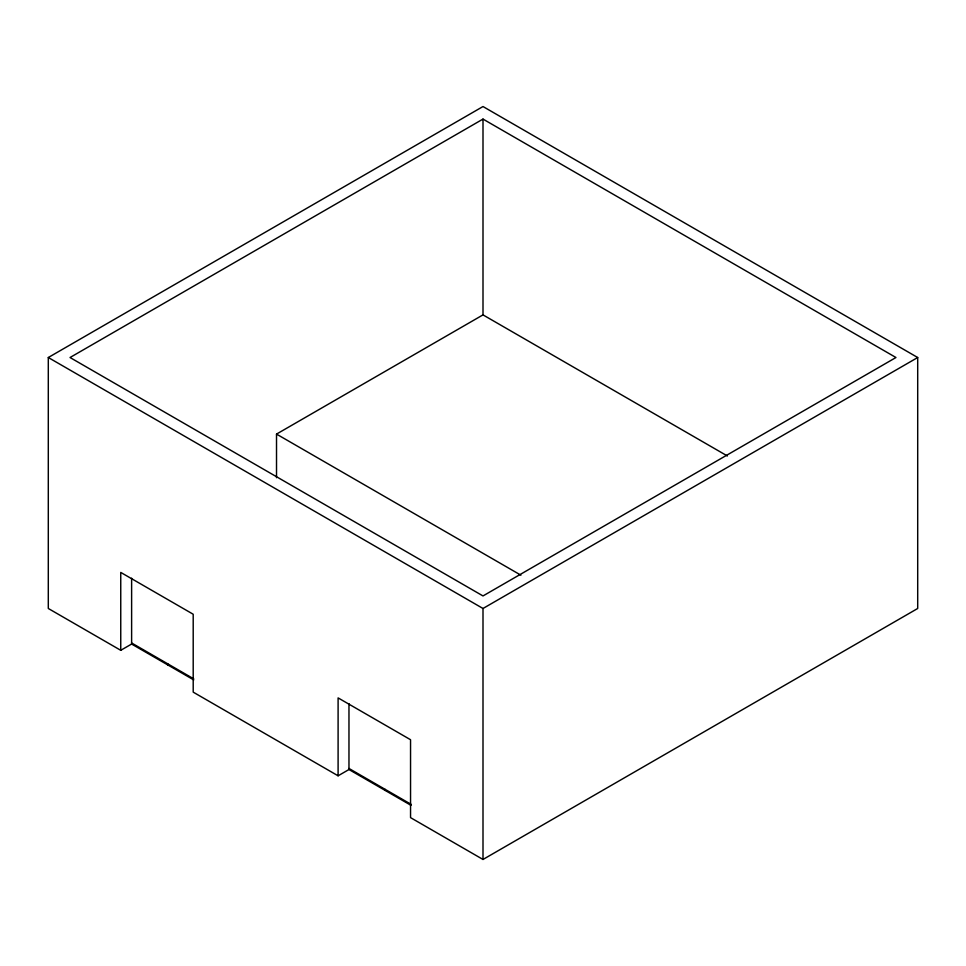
<?xml version="1.0" encoding="UTF-8"?>
<svg xmlns="http://www.w3.org/2000/svg" width="966" height="966" viewBox="0 0 966 966"><rect width="100%" height="100%" fill="white"/><g stroke="black" fill="none" stroke-linecap="round" stroke-linejoin="round"><path stroke-width="1.45" d="M193.719 679.895L131.618 644.044L120.75 650.311L48.3 608.483L48.3 357.517L483 106.538L917.7 357.517L917.7 608.483L483 859.462L410.55 817.634L410.55 739.727L338.1 697.899L338.1 775.807L348.968 769.528L411.069 805.378M483 119.084L70.035 357.517L483 595.937L895.965 357.517L483 119.084L483 314.88L727.386 455.976M276.517 477.687L276.517 434.096L483 314.88M48.3 357.517L483 608.483L917.7 357.517M276.517 434.096L520.903 575.181M131.618 642.97L193.719 678.832M348.968 768.465L411.069 804.316M338.1 775.807L193.2 692.139L193.2 614.243L120.75 572.415L120.75 650.311M483 608.483L483 859.462M385.192 789.379L385.192 790.442M348.968 703.671L348.968 769.528M167.843 663.883L167.843 664.958M131.618 578.187L131.618 644.044"/></g></svg>
